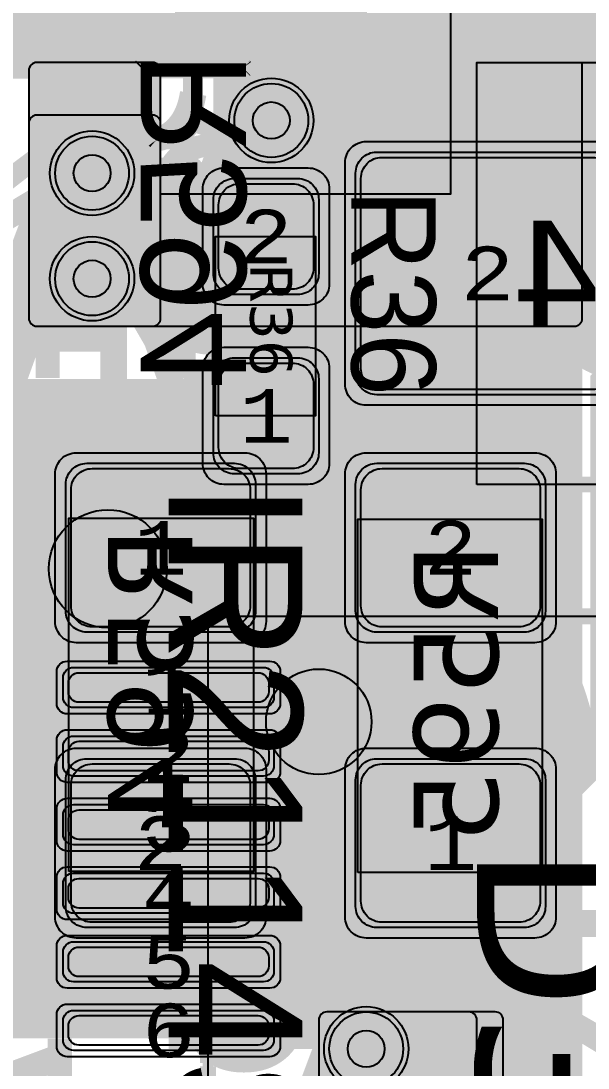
# Model space of a CAD drawing. Extents: x -28 to 199, y -61 to 255.
# Drawn here: x 52.42 to 57.8, y 121.22 to 131.14 of the extents above; entities that cross this region are included whole.
import ezdxf
from ezdxf.enums import TextEntityAlignment as Align

# ---------------------------------------------------------------- set-up
doc = ezdxf.new("R2010")
doc.units = 0
doc.header["$MEASUREMENT"] = 0
for name, color, linetype in [('ASSEMBLY_OUTLINES_BTM', 191, 'CONTINUOUS'), ('ASSEMBLY_OUTLINES_TOP', 102, 'CONTINUOUS'), ('ASSEMBLY_PART_NUMBERS_BTM', 191, 'CONTINUOUS'), ('ASSEMBLY_PART_NUMBERS_TOP', 102, 'CONTINUOUS'), ('ASSEMBLY_REF_DES_BTM', 191, 'CONTINUOUS'), ('ASSEMBLY_REF_DES_TOP', 102, 'CONTINUOUS'), ('DRILL_DRAWING', 21, 'CONTINUOUS'), ('GENERATED_SILKSCREEN_BTM', 255, 'CONTINUOUS'), ('GENERATED_SILKSCREEN_TOP', 140, 'CONTINUOUS'), ('PART_PADS_SMD_BTM', 10, 'CONTINUOUS'), ('PART_PADS_SMD_TOP', 150, 'CONTINUOUS'), ('PIN_NUMBERS_BTM', 8, 'CONTINUOUS'), ('PIN_NUMBERS_TOP', 8, 'CONTINUOUS'), ('PLACEMENT_OUTLINES_BTM', 222, 'CONTINUOUS'), ('PLACEMENT_OUTLINES_TOP', 130, 'CONTINUOUS'), ('PLANE_DATA_LAYER_2', 230, 'CONTINUOUS'), ('PLANE_DATA_LAYER_3', 81, 'CONTINUOUS'), ('PLANE_DATA_LAYER_BOTTOM', 10, 'CONTINUOUS'), ('PLANE_DATA_LAYER_TOP', 150, 'CONTINUOUS'), ('PLANE_SHAPES_LAYER_2', 230, 'CONTINUOUS'), ('PLANE_SHAPES_LAYER_3', 81, 'CONTINUOUS'), ('PLANE_SHAPES_LAYER_BOTTOM', 10, 'CONTINUOUS'), ('PLANE_SHAPES_LAYER_TOP', 150, 'CONTINUOUS'), ('SILKSCREEN_OUTLINES_BTM', 211, 'CONTINUOUS'), ('SILKSCREEN_OUTLINES_TOP', 150, 'CONTINUOUS'), ('SILKSCREEN_REF_DES_BTM', 211, 'CONTINUOUS'), ('SILKSCREEN_REF_DES_TOP', 150, 'CONTINUOUS'), ('SOLDERMASK_PADS_BTM', 12, 'CONTINUOUS'), ('SOLDERMASK_PADS_TOP', 180, 'CONTINUOUS'), ('SOLDERPASTE_PADS_BTM', 12, 'CONTINUOUS'), ('SOLDERPASTE_PADS_TOP', 180, 'CONTINUOUS'), ('TRACES_LAYER_2', 230, 'CONTINUOUS'), ('TRACES_LAYER_3', 81, 'CONTINUOUS'), ('TRACES_LAYER_BOTTOM', 10, 'CONTINUOUS'), ('TRACES_LAYER_TOP', 150, 'CONTINUOUS'), ('VIA_HOLES_LAYER_2', 30, 'CONTINUOUS'), ('VIA_HOLES_LAYER_3', 30, 'CONTINUOUS'), ('VIA_HOLES_LAYER_BOTTOM', 30, 'CONTINUOUS'), ('VIA_HOLES_LAYER_TOP', 30, 'CONTINUOUS'), ('VIA_PADS_LAYER_2', 230, 'CONTINUOUS'), ('VIA_PADS_LAYER_3', 81, 'CONTINUOUS'), ('VIA_PADS_LAYER_BOTTOM', 10, 'CONTINUOUS'), ('VIA_PADS_LAYER_TOP', 150, 'CONTINUOUS')]:
    doc.layers.add(name, color=color, linetype=linetype)
doc.styles.add('COURIER_NEW', font='COUR.TTF')
doc.styles.add('VERDANA', font='verdana.TTF')
doc.styles.add('VERIBEST_GERBER_0', font='txt')

msp = doc.modelspace()

# ---------------------------------------------------------------- hatches: boundary and pattern name
at = {"layer": 'ASSEMBLY_OUTLINES_TOP'}
h = msp.add_hatch(color=256, dxfattribs=at)
edge = h.paths.add_edge_path()
edge.add_arc((55.25, 124.5), 0.5, 0, 360)
at = {"layer": 'GENERATED_SILKSCREEN_TOP'}
h = msp.add_hatch(color=256, dxfattribs=at)
edge = h.paths.add_edge_path()
edge.add_arc((53.25, 125.95), 0.56, 0, 360)
at = {"layer": 'PLANE_DATA_LAYER_2'}
msp.add_hatch(color=256, dxfattribs=at).paths.add_polyline_path([(53.75, 130.1738, 0.414213562373095), (53.6738, 130.25), (52.5762, 130.25, 0.414213562373095), (52.5, 130.1738), (52.5, 128.3262, 0.414213562373095), (52.5762, 128.25), (53.6738, 128.25, 0.414213562373095), (53.75, 128.3262)], flags=0)
at = {"layer": 'PLANE_DATA_LAYER_3'}
msp.add_hatch(color=256, dxfattribs=at).paths.add_polyline_path([(90.5, 131.9238, 0.414213562373095), (90.4238, 132), (89.151608, 132, 0.2077197287406241), (89.095935, 131.975828, -0.4341762244007766), (86.904065, 131.975828, 0.2077197287406241), (86.848392, 132), (75.822191, 132, 0.3837468396798666), (75.746412, 131.931796, -0.9000420624188533), (74.453588, 131.931796, 0.3837468396798666), (74.377809, 132), (65.171893, 132, 0.381510988498814), (65.096178, 131.932387, -0.8929967167370192), (63.903822, 131.932387, 0.381510988498811), (63.828107, 132), (63.171893, 132, 0.381510988498811), (63.096178, 131.932387, -0.8929967167370199), (61.903822, 131.932387, 0.381510988498811), (61.828107, 132), (56.5762, 132, 0.414213562373095), (56.5, 131.9238), (56.5, 129.500008, -0.414213562373095), (56.499992, 129.5), (53.750008, 129.5, -0.414213562373095), (53.75, 129.500008), (53.75, 130.6738, 0.414213562373095), (53.6738, 130.75), (52.5762, 130.75, 0.414213562373095), (52.5, 130.6738), (52.5, 128.3262, 0.414213562373095), (52.5762, 128.25), (57.6738, 128.25, 0.414213562373095), (57.75, 128.3262), (57.75, 130.749992, -0.414213562373095), (57.750008, 130.75), (71.78485, 130.75, 0.3639327407852699), (71.859891, 130.812958, -0.8389789206874099), (73.140109, 130.812958, 0.3639327407852698), (73.21515, 130.75), (89.249992, 130.75, -0.414213562373095), (89.25, 130.749992), (89.25, 127.5762, 0.414213562373095), (89.3262, 127.5), (90.4238, 127.5, 0.414213562373095), (90.5, 127.5762)], flags=0)
at = {"layer": 'PLANE_DATA_LAYER_BOTTOM'}
for points in [[(53.75, 130.1738, 0.414213562373095), (53.6738, 130.25), (52.5762, 130.25, 0.414213562373095), (52.5, 130.1738), (52.5, 128.3262, 0.414213562373095), (52.5762, 128.25), (53.6738, 128.25, 0.414213562373095), (53.75, 128.3262)], [(56.75, 121.6738, 0.414213562373095), (56.6738, 121.75), (55.3262, 121.75, 0.414213562373095), (55.25, 121.6738), (55.25, 120.3262, 0.414213562373095), (55.3262, 120.25), (56.6738, 120.25, 0.414213562373095), (56.75, 120.3262)]]:
    msp.add_hatch(color=256, dxfattribs=at).paths.add_polyline_path(points, flags=0)
at = {"layer": 'PLANE_DATA_LAYER_TOP'}
for points in [[(53.75, 130.1738, 0.414213562373095), (53.6738, 130.25), (52.5762, 130.25, 0.414213562373095), (52.5, 130.1738), (52.5, 128.3262, 0.414213562373095), (52.5762, 128.25), (53.6738, 128.25, 0.414213562373095), (53.75, 128.3262)], [(57, 121.6738, 0.414213562373095), (56.9238, 121.75), (55.3262, 121.75, 0.414213562373095), (55.25, 121.6738), (55.25, 120.3262, 0.414213562373095), (55.3262, 120.25), (56.9238, 120.25, 0.414213562373095), (57, 120.3262)]]:
    msp.add_hatch(color=256, dxfattribs=at).paths.add_polyline_path(points, flags=0)
at = {"layer": 'PLANE_SHAPES_LAYER_2'}
h = msp.add_hatch(color=256, dxfattribs=at)
h.paths.add_polyline_path([(169.5, 129.25), (149.5, 129.25), (142.25, 122), (142.25, 90.5), (147.5, 90.5), (147.5, 80), (154, 80), (154, 69.25), (131.75, 69.25), (131.75, 73.25), (121.25, 73.25), (121.25, 81), (110.5, 81), (110.5, 125.75), (106.5, 125.75), (106.5, 128.75), (93.5, 128.75), (93.5, 120.25), (91.75, 120.25), (91.75, 121.5), (80, 121.5), (80, 118.25), (73.25, 118.25), (73.25, 124.5), (67.5, 124.5), (67.5, 128), (57.75, 128), (57.75, 120.25), (55.25, 120.25), (55.25, 121.5), (47.5, 121.5), (47.5, 119), (35, 119), (35, 134.75), (32.75, 134.75), (32.75, 159.75), (29.25, 159.75), (29.25, 175.25), (22.5, 175.25), (22.5, 195.25), (17.25, 195.25), (17.25, 198), (22.5, 198), (22.5, 216.5), (40.25, 216.5), (40.25, 235.5), (54.5, 235.5), (54.5, 254), (87.25, 254), (87.25, 236.25), (86.25, 236.25), (86.25, 228.75), (81, 228.75), (81, 218.75), (95.25, 218.75), (95.25, 194.5), (87, 194.5), (87, 172), (131.1, 172), (131.1, 208.75), (115.5, 208.75), (115.5, 213.75), (106.75, 213.75), (106.75, 218.75), (110.25, 222.25), (110.25, 226.25), (142.5, 226.25), (142.5, 221.5), (160.5, 221.5), (160.5, 240.75), (169.5, 240.75)])
h.paths.add_polyline_path([(35.5, 149.5), (41.75, 149.5), (41.75, 152), (39.25, 152), (39.25, 154), (37.75, 154), (37.75, 152), (35.5, 152)], flags=16)
h.paths.add_polyline_path([(37.5, 125.75), (37.5, 128.75), (42.75, 128.75), (42.75, 125.75)], flags=16)
h.paths.add_polyline_path([(52, 127.75), (52, 130.75), (54.25, 130.75), (54.25, 127.75)], flags=16)
h.paths.add_polyline_path([(50.75, 219.5), (50.75, 226.5), (71.75, 226.5), (71.75, 219.5)], flags=16)
h.paths.add_polyline_path([(66.5, 150.75), (66.5, 177.5), (72.25, 177.5), (72.25, 150.75)], flags=16)
h.paths.add_polyline_path([(47.25, 185.25), (73, 185.25), (73, 188.25), (70.25, 188.25), (70.25, 191), (47.25, 191)], flags=16)
h.paths.add_polyline_path([(84.5, 208), (84.5, 212.75), (85, 212.75), (85, 208)], flags=16)
h.paths.add_polyline_path([(61.5, 137.25), (87.75, 137.25), (87.75, 140.5), (84.75, 140.5), (84.75, 143), (61.5, 143)], flags=16)
h.paths.add_polyline_path([(88.75, 127), (88.75, 130), (91, 130), (91, 127)], flags=16)
h.paths.add_polyline_path([(85.5, 130.25), (85.5, 132.5), (91, 132.5), (91, 130.25)], flags=16)
h.paths.add_polyline_path([(108.75, 142.25), (135.75, 142.25), (135.75, 145.75), (132.25, 145.75), (132.25, 149), (108.75, 149)], flags=16)
h.paths.add_polyline_path([(114.25, 126.75), (140.75, 126.75), (140.75, 129.75), (137.25, 129.75), (137.25, 133), (114.25, 133)], flags=16)
h.paths.add_polyline_path([(155.25, 180.25), (166.25, 180.25), (166.25, 186.25), (152.25, 186.25), (152.25, 183), (155.25, 183)], flags=16)
at = {"layer": 'PLANE_SHAPES_LAYER_3'}
h = msp.add_hatch(color=256, dxfattribs=at)
h.paths.add_polyline_path([(169.5, 129.25), (149.5, 129.25), (142.25, 122), (142.25, 90.5), (147.5, 90.5), (147.5, 80), (154, 80), (154, 69.25), (131.75, 69.25), (131.75, 73.25), (121.25, 73.25), (121.25, 81), (110.5, 81), (110.5, 125.75), (106.5, 125.75), (106.5, 128.75), (93.5, 128.75), (93.5, 120.25), (91.75, 120.25), (91.75, 121.5), (80, 121.5), (80, 118.25), (73.25, 118.25), (73.25, 124.5), (67.5, 124.5), (67.5, 127.75), (58.25, 127.75), (58.25, 130.25), (88.75, 130.25), (88.75, 127), (91, 127), (91, 132.5), (55, 132.5), (55, 131.25), (52, 131.25), (52, 127.75), (55, 127.75), (55, 127.25), (57.75, 127.25), (57.75, 120.25), (55.25, 120.25), (55.25, 121.5), (47.5, 121.5), (47.5, 119), (35, 119), (35, 134.75), (32.75, 134.75), (32.75, 159.75), (29.25, 159.75), (29.25, 175.25), (22.5, 175.25), (22.5, 195.25), (17.25, 195.25), (17.25, 198), (22.5, 198), (22.5, 216.5), (40.25, 216.5), (40.25, 235.5), (54.5, 235.5), (54.5, 254), (87.25, 254), (87.25, 236.25), (86.25, 236.25), (86.25, 228.75), (81, 228.75), (81, 218.75), (95.25, 218.75), (95.25, 194.5), (87, 194.5), (87, 172), (131.1, 172), (131.1, 208.75), (115.5, 208.75), (115.5, 213.75), (106.75, 213.75), (106.75, 218.75), (110.25, 222.25), (110.25, 226.25), (142.5, 226.25), (142.5, 221.5), (160.5, 221.5), (160.5, 240.75), (169.5, 240.75)])
h.paths.add_polyline_path([(35.5, 149.5), (41.75, 149.5), (41.75, 152), (39.25, 152), (39.25, 154), (37.75, 154), (37.75, 152), (35.5, 152)], flags=16)
h.paths.add_polyline_path([(37.5, 125.75), (37.5, 128.75), (42.75, 128.75), (42.75, 125.75)], flags=16)
h.paths.add_polyline_path([(50.75, 219.5), (50.75, 226.5), (71.75, 226.5), (71.75, 219.5)], flags=16)
h.paths.add_polyline_path([(66.5, 150.75), (66.5, 177.5), (72.25, 177.5), (72.25, 150.75)], flags=16)
h.paths.add_polyline_path([(47.25, 185.25), (73, 185.25), (73, 188.25), (70.25, 188.25), (70.25, 191), (47.25, 191)], flags=16)
h.paths.add_polyline_path([(84.5, 208), (84.5, 212.75), (85, 212.75), (85, 208)], flags=16)
h.paths.add_polyline_path([(61.5, 137.25), (87.75, 137.25), (87.75, 140.5), (84.75, 140.5), (84.75, 143), (61.5, 143)], flags=16)
h.paths.add_polyline_path([(108.75, 142.25), (135.75, 142.25), (135.75, 145.75), (132.25, 145.75), (132.25, 149), (108.75, 149)], flags=16)
h.paths.add_polyline_path([(114.25, 126.75), (140.75, 126.75), (140.75, 129.75), (137.25, 129.75), (137.25, 133), (114.25, 133)], flags=16)
h.paths.add_polyline_path([(155.25, 180.25), (166.25, 180.25), (166.25, 186.25), (152.25, 186.25), (152.25, 183), (155.25, 183)], flags=16)
at = {"layer": 'SILKSCREEN_OUTLINES_TOP'}
h = msp.add_hatch(color=256, dxfattribs=at)
edge = h.paths.add_edge_path()
edge.add_arc((53.25, 125.95), 0.56, 0, 360)
at = {"layer": 'VIA_HOLES_LAYER_2'}
h = msp.add_hatch(color=256, dxfattribs=at)
edge = h.paths.add_edge_path()
edge.add_arc((54.8, 130.2), 0.175, 0, 360)
h = msp.add_hatch(color=256, dxfattribs=at)
edge = h.paths.add_edge_path()
edge.add_arc((53.1, 129.7), 0.175, 0, 360)
h = msp.add_hatch(color=256, dxfattribs=at)
edge = h.paths.add_edge_path()
edge.add_arc((53.1, 128.7), 0.175, 0, 360)
h = msp.add_hatch(color=256, dxfattribs=at)
edge = h.paths.add_edge_path()
edge.add_arc((55.7, 121.4), 0.175, 0, 360)
at = {"layer": 'VIA_HOLES_LAYER_3'}
h = msp.add_hatch(color=256, dxfattribs=at)
edge = h.paths.add_edge_path()
edge.add_arc((54.8, 130.2), 0.175, 0, 360)
h = msp.add_hatch(color=256, dxfattribs=at)
edge = h.paths.add_edge_path()
edge.add_arc((53.1, 129.7), 0.175, 0, 360)
h = msp.add_hatch(color=256, dxfattribs=at)
edge = h.paths.add_edge_path()
edge.add_arc((53.1, 128.7), 0.175, 0, 360)
h = msp.add_hatch(color=256, dxfattribs=at)
edge = h.paths.add_edge_path()
edge.add_arc((55.7, 121.4), 0.175, 0, 360)
at = {"layer": 'VIA_HOLES_LAYER_BOTTOM'}
h = msp.add_hatch(color=256, dxfattribs=at)
edge = h.paths.add_edge_path()
edge.add_arc((54.8, 130.2), 0.175, 0, 360)
h = msp.add_hatch(color=256, dxfattribs=at)
edge = h.paths.add_edge_path()
edge.add_arc((53.1, 129.7), 0.175, 0, 360)
h = msp.add_hatch(color=256, dxfattribs=at)
edge = h.paths.add_edge_path()
edge.add_arc((53.1, 128.7), 0.175, 0, 360)
h = msp.add_hatch(color=256, dxfattribs=at)
edge = h.paths.add_edge_path()
edge.add_arc((55.7, 121.4), 0.175, 0, 360)
at = {"layer": 'VIA_HOLES_LAYER_TOP'}
h = msp.add_hatch(color=256, dxfattribs=at)
edge = h.paths.add_edge_path()
edge.add_arc((54.8, 130.2), 0.175, 0, 360)
h = msp.add_hatch(color=256, dxfattribs=at)
edge = h.paths.add_edge_path()
edge.add_arc((53.1, 129.7), 0.175, 0, 360)
h = msp.add_hatch(color=256, dxfattribs=at)
edge = h.paths.add_edge_path()
edge.add_arc((53.1, 128.7), 0.175, 0, 360)
h = msp.add_hatch(color=256, dxfattribs=at)
edge = h.paths.add_edge_path()
edge.add_arc((55.7, 121.4), 0.175, 0, 360)

# ---------------------------------------------------------------- linework, layer by layer
at = {"layer": 'ASSEMBLY_OUTLINES_BTM', "const_width": 0.1}
msp.add_lwpolyline([(56.75, 126.75), (56.75, 130.75), (61.25, 130.75), (61.25, 126.75)], close=True, dxfattribs=at)
at = {"layer": 'ASSEMBLY_OUTLINES_BTM'}
for points in [[(52.88, 123.08), (52.88, 126.43), (54.63, 126.43), (54.63, 123.08)], [(55.62, 123.07), (55.62, 126.42), (57.37, 126.42), (57.37, 123.07)]]:
    msp.add_lwpolyline(points, close=True, dxfattribs=at)
at = {"layer": 'ASSEMBLY_OUTLINES_TOP'}
msp.add_lwpolyline([(54.27, 127.4), (54.27, 129.1), (55.22, 129.1), (55.22, 127.4)], close=True, dxfattribs=at)
at = {"layer": 'ASSEMBLY_OUTLINES_TOP', "const_width": 0.1}
msp.add_lwpolyline([(54.2, 117), (54.2, 125.5), (59.8, 125.5), (59.8, 117)], close=True, dxfattribs=at)
at = {"layer": 'ASSEMBLY_OUTLINES_TOP'}
msp.add_circle((55.25, 124.5), 0.5, dxfattribs=at)
at = {"layer": 'GENERATED_SILKSCREEN_BTM', "const_width": 0.15}
for points in [[(61.250005, 129.975), (61.249995, 129.975), (61.249995, 130.749995), (56.750005, 130.749995), (56.750005, 129.975), (56.749995, 129.975), (56.749995, 130.75, -0.4142135624), (56.75, 130.750005), (61.25, 130.750005, -0.4142135624), (61.250005, 130.75), (61.250005, 129.975)], [(54.553005, 130.695999), (54.552005, 130.687999), (54.552005, 130.687998), (54.549005, 130.680998, -0.0970216493), (54.549004, 130.680996), (54.544004, 130.675996, -0.2133768072), (54.544, 130.675995), (54.536001, 130.673995, -0.0990195134), (54.535999, 130.673995), (54.076005, 130.673995), (54.076005, 130.204004), (54.388416, 130.094057, 8.0009e-06), (54.38842, 130.094044), (54.075998, 130.203995, -0.3066784418), (54.075995, 130.204), (54.075995, 130.674, -0.4142135624), (54.076, 130.674005), (54.535999, 130.674005), (54.543996, 130.676004), (54.548996, 130.681004), (54.551995, 130.688002), (54.552995, 130.696), (54.551995, 130.702999), (54.551995, 130.703), (54.548997, 130.708995, -0.0710678127), (54.548996, 130.708996), (54.543996, 130.713996), (54.535999, 130.715995), (53.576001, 130.715995), (53.569004, 130.713996), (53.558004, 130.702996), (53.556005, 130.693999), (53.556005, 130.190001), (53.557005, 130.185003, -0.049388989), (53.557005, 130.185002), (53.558005, 130.182002), (53.560005, 130.177002), (53.697003, 130.007004), (53.700001, 130.005005, -0.1622776596), (53.700004, 130.005004), (53.702003, 130.003005), (53.704998, 130.003005, -0.3624646092), (53.705004, 130.003004), (53.708003, 130.000005), (53.923999, 130.000005), (53.928997, 130.003004, -0.1119910922), (53.928999, 130.003005), (53.933997, 130.004005), (53.935996, 130.007003), (54.062996, 130.167003, -0.3391210225), (54.063002, 130.167005), (54.403417, 130.047202, 8.1932e-06), (54.403422, 130.047189), (54.063001, 130.166994), (53.936004, 130.006997), (53.934004, 130.003998, -0.2052577019), (53.934001, 130.003995), (53.929002, 130.002995), (53.924003, 129.999996, -0.1622776605), (53.924, 129.999995), (53.708002, 129.999995, -0.3624646094), (53.707996, 129.999996), (53.704997, 130.002995), (53.702002, 130.002995, -0.3624646094), (53.701996, 130.002996), (53.699996, 130.004996, -0.0493889889), (53.699996, 130.004997), (53.696997, 130.006996, -0.0710678129), (53.696996, 130.006997), (53.559997, 130.176995, -0.1845275523), (53.559995, 130.176998), (53.557995, 130.181998), (53.556995, 130.184998), (53.556995, 130.184999), (53.555995, 130.189999), (53.555995, 130.694001), (53.557995, 130.703001, -0.1667818976), (53.557996, 130.703004), (53.568996, 130.714004, -0.2133768072), (53.569, 130.714005), (53.575999, 130.716005, -0.0990195136), (53.576001, 130.716005), (54.535999, 130.716005, -0.0990195139), (54.536001, 130.716005), (54.544, 130.714005, -0.2133768072), (54.544004, 130.714004), (54.549004, 130.709004, -0.2133768062), (54.549005, 130.709), (54.552003, 130.703004, -0.1845275523), (54.552005, 130.703001), (54.553005, 130.696001), (54.553005, 130.695999)], [(61.250005, 126.75, -0.4142135624), (61.25, 126.749995), (57.475, 126.749995), (57.475, 126.750005), (61.249995, 126.750005), (61.249995, 127.525), (61.250005, 127.525), (61.250005, 126.75)], [(52.880005, 124.166164, 1.1642e-05), (52.879995, 124.166156), (52.879995, 125.333844, 1.1642e-05), (52.880005, 125.333836), (52.880005, 124.166164)], [(54.630005, 124.157902, 1.22306e-05), (54.629995, 124.157911), (54.629995, 125.342089, 1.22306e-05), (54.630005, 125.342098), (54.630005, 124.157902)], [(55.620005, 124.157911, 1.22306e-05), (55.619995, 124.157902), (55.619995, 125.342098, 1.22306e-05), (55.620005, 125.342089), (55.620005, 124.157911)], [(57.370005, 124.166156, 1.1642e-05), (57.369995, 124.166164), (57.369995, 125.333836, 1.1642e-05), (57.370005, 125.333844), (57.370005, 124.166156)]]:
    msp.add_lwpolyline(points, format="xyb", dxfattribs=at)
for points in [[(53.597, 130.674), (53.597, 130.195), (53.723, 130.04), (53.909, 130.04), (54.036, 130.195), (54.036, 130.674), (53.597, 130.674)], [(53.9, 129.582), (53.901, 129.586), (53.902, 129.589), (53.904, 129.593), (54.014, 129.729), (53.597, 129.729), (53.597, 129.076), (53.595, 129.069), (53.591, 129.063), (53.584, 129.06), (53.577, 129.059), (53.569, 129.06), (53.562, 129.063), (53.558, 129.069), (53.556, 129.076), (53.556, 129.751), (53.558, 129.758), (53.563, 129.763), (53.569, 129.769), (53.576, 129.771), (54.057, 129.771), (54.064, 129.77), (54.069, 129.767), (54.072, 129.763), (54.074, 129.756), (54.076, 129.751), (54.077, 129.747), (54.076, 129.742), (54.073, 129.738), (53.94, 129.575), (53.94, 129.252), (54.067, 129.096), (54.389, 129.096), (54.514, 129.252), (54.514, 129.575), (54.382, 129.738), (54.379, 129.745), (54.379, 129.751), (54.383, 129.757), (54.388, 129.763), (54.395, 129.767), (54.402, 129.768), (54.406, 129.768), (54.409, 129.767), (54.414, 129.762), (54.552, 129.593), (54.554, 129.59), (54.554, 129.586), (54.556, 129.582), (54.556, 129.245), (54.556, 129.242), (54.555, 129.241), (54.555, 129.24), (54.554, 129.238), (54.554, 129.236), (54.552, 129.232), (54.414, 129.063), (54.411, 129.06), (54.409, 129.059), (54.403, 129.057), (54.399, 129.056), (54.057, 129.056), (54.053, 129.057), (54.047, 129.059), (54.045, 129.059), (54.044, 129.06), (54.042, 129.062), (54.04, 129.063), (53.904, 129.232), (53.902, 129.237), (53.901, 129.24), (53.9, 129.245), (53.9, 129.582)], [(54.552, 128.648), (54.415, 128.816), (54.41, 128.821), (54.404, 128.822), (54.397, 128.821), (54.39, 128.817), (54.385, 128.813), (54.381, 128.806), (54.38, 128.8), (54.382, 128.793), (54.515, 128.63), (54.515, 128.307), (54.389, 128.151), (54.03, 128.151), (54.14, 128.287), (54.142, 128.291), (54.143, 128.292), (54.144, 128.295), (54.144, 128.299), (54.144, 128.636), (54.144, 128.64), (54.142, 128.646), (54.14, 128.648), (54.004, 128.816), (54.003, 128.818), (54.001, 128.82), (53.998, 128.822), (53.991, 128.824), (53.987, 128.825), (53.713, 128.825), (53.708, 128.824), (53.704, 128.822), (53.701, 128.82), (53.7, 128.818), (53.697, 128.816), (53.56, 128.648), (53.559, 128.644), (53.558, 128.641), (53.557, 128.64), (53.556, 128.636), (53.556, 128.299), (53.557, 128.295), (53.557, 128.294), (53.558, 128.293), (53.559, 128.29), (53.56, 128.286), (53.697, 128.118), (53.702, 128.115), (53.706, 128.114), (53.709, 128.112), (53.713, 128.111), (54.399, 128.111), (54.402, 128.112), (54.409, 128.114), (54.411, 128.115), (54.415, 128.118), (54.552, 128.286), (54.554, 128.291), (54.555, 128.292), (54.555, 128.294), (54.556, 128.296), (54.556, 128.297), (54.556, 128.299), (54.556, 128.636), (54.555, 128.64), (54.554, 128.644), (54.552, 128.648)], [(53.723, 128.784), (53.977, 128.784), (54.104, 128.63), (54.104, 128.307), (53.977, 128.151), (53.723, 128.151), (53.597, 128.307), (53.597, 128.63), (53.723, 128.784)], [(54.536, 127.273), (54.544, 127.272), (54.549, 127.267), (54.552, 127.26), (54.553, 127.253), (54.552, 127.246), (54.549, 127.24), (54.544, 127.235), (54.536, 127.233), (54.233, 127.233), (54.233, 127.186), (54.231, 127.179), (54.227, 127.173), (54.22, 127.17), (54.213, 127.169), (54.205, 127.17), (54.198, 127.173), (54.193, 127.179), (54.192, 127.186), (54.192, 127.233), (53.604, 127.233), (53.599, 127.234), (53.595, 127.236), (53.591, 127.241), (53.588, 127.246), (53.586, 127.252), (53.585, 127.258), (53.586, 127.263), (53.59, 127.268), (54.197, 127.875), (54.203, 127.879), (54.209, 127.881), (54.215, 127.88), (54.222, 127.876), (54.227, 127.874), (54.23, 127.87), (54.232, 127.866), (54.233, 127.861), (54.233, 127.273), (54.536, 127.273)], [(54.192, 127.811), (53.655, 127.273), (54.192, 127.273), (54.192, 127.811)]]:
    msp.add_lwpolyline(points, dxfattribs=at)
msp.add_lwpolyline([(56.749995, 127.025), (56.749995, 127.525), (56.750005, 127.525), (56.750005, 127.025)], close=True, dxfattribs=at)
at = {"layer": 'GENERATED_SILKSCREEN_TOP', "const_width": 0.15}
for points in [[(56.0592, 128.8752), (56.0608, 128.8728), (56.0648, 128.872), (56.0688, 128.8696), (56.0728, 128.8696), (56.2376, 128.8696), (56.2416, 128.8696), (56.244, 128.872), (56.2464, 128.872), (56.2472, 128.8728), (56.248, 128.8736), (56.2504, 128.8752), (56.36, 129.0112), (56.3616, 129.0152), (56.3624, 129.0176), (56.3632, 129.0216), (56.3632, 129.4248), (56.3616, 129.432), (56.3576, 129.436), (56.3536, 129.4408), (56.3472, 129.4424), (55.5792, 129.4424), (55.5728, 129.4408), (55.5688, 129.4368), (55.5664, 129.432), (55.5656, 129.4264), (55.5664, 129.42), (55.5688, 129.4144), (55.5728, 129.4104), (55.5792, 129.4088), (55.9472, 129.4088), (55.9472, 129.0328), (55.5744, 128.9016), (55.5688, 128.8984), (55.5656, 128.8928), (55.5648, 128.8864), (55.5664, 128.8816), (55.5696, 128.8768), (55.5736, 128.8728), (55.5784, 128.8704), (55.5848, 128.872), (55.9576, 129.0032), (56.0592, 128.8752)], [(56.3304, 129.4088), (56.3304, 129.0256), (56.2296, 128.9016), (56.0808, 128.9016), (55.9792, 129.0256), (55.9792, 129.4088), (56.3304, 129.4088)], [(55.5664, 128.544), (55.676, 128.6792), (55.68, 128.6832), (55.6824, 128.684), (55.6848, 128.684), (55.6904, 128.6832), (55.696, 128.68), (55.7008, 128.676), (55.7032, 128.6712), (55.704, 128.6656), (55.7024, 128.66), (55.596, 128.5296), (55.596, 128.2712), (55.6968, 128.1464), (55.8456, 128.1464), (55.9472, 128.2696), (55.9472, 128.4024), (55.9488, 128.4088), (55.952, 128.4128), (55.9576, 128.4152), (55.9632, 128.416), (55.9688, 128.4152), (55.9744, 128.4128), (55.9776, 128.4088), (55.9792, 128.4024), (55.9792, 128.2696), (56.0808, 128.1464), (56.2296, 128.1464), (56.3304, 128.2712), (56.3304, 128.5296), (56.224, 128.66), (56.2224, 128.6656), (56.2232, 128.6712), (56.2256, 128.676), (56.2304, 128.68), (56.236, 128.6832), (56.2416, 128.684), (56.244, 128.684), (56.2464, 128.6832), (56.2504, 128.6792), (56.36, 128.544), (56.3608, 128.5416), (56.3616, 128.5392), (56.3624, 128.5384), (56.3632, 128.5352), (56.3632, 128.2656), (56.3624, 128.2616), (56.3616, 128.26), (56.3608, 128.2576), (56.36, 128.2552), (56.2504, 128.12), (56.2472, 128.1176), (56.2432, 128.1168), (56.2408, 128.1152), (56.2376, 128.1144), (56.0728, 128.1144), (56.0704, 128.1152), (56.0648, 128.1168), (56.0616, 128.1176), (56.0592, 128.12), (55.9632, 128.2376), (55.8672, 128.12), (55.8656, 128.1192), (55.864, 128.1176), (55.8632, 128.1168), (55.8616, 128.1168), (55.856, 128.1152), (55.8536, 128.1144), (55.6888, 128.1144), (55.6848, 128.1152), (55.6816, 128.1168), (55.6784, 128.1176), (55.676, 128.12), (55.5664, 128.2552), (55.5648, 128.2584), (55.564, 128.2592), (55.564, 128.2616), (55.564, 128.2624), (55.5632, 128.2632), (55.5632, 128.2656), (55.5632, 128.5352), (55.564, 128.5384), (55.5648, 128.5416), (55.5664, 128.544)], [(56.36, 127.4984), (56.2504, 127.364), (56.2464, 127.36), (56.24, 127.3592), (56.236, 127.36), (56.232, 127.3616), (56.228, 127.364), (56.2248, 127.368), (56.2224, 127.372), (56.2216, 127.376), (56.2216, 127.38), (56.224, 127.3832), (56.3304, 127.5144), (56.3304, 127.7736), (56.2296, 127.8968), (55.9424, 127.8968), (56.0312, 127.788), (56.032, 127.7848), (56.0328, 127.7832), (56.0328, 127.7824), (56.0336, 127.7824), (56.0344, 127.7784), (56.0344, 127.5088), (56.0336, 127.5056), (56.0328, 127.5048), (56.0328, 127.504), (56.032, 127.5016), (56.0312, 127.4984), (55.9224, 127.364), (55.9208, 127.3632), (55.9192, 127.3616), (55.9184, 127.3608), (55.9168, 127.3608), (55.9112, 127.3592), (55.9088, 127.3584), (55.6888, 127.3584), (55.6848, 127.3592), (55.6816, 127.3608), (55.6784, 127.3616), (55.676, 127.364), (55.5664, 127.4984), (55.5648, 127.5024), (55.564, 127.5032), (55.564, 127.5048), (55.564, 127.5064), (55.5632, 127.5072), (55.5632, 127.5088), (55.5632, 127.7784), (55.564, 127.7816), (55.5648, 127.7848), (55.5664, 127.788), (55.676, 127.9224), (55.6776, 127.924), (55.6784, 127.9256), (55.6808, 127.9272), (55.6864, 127.9288), (55.6888, 127.9296), (56.2376, 127.9296), (56.2416, 127.9288), (56.2448, 127.9272), (56.2472, 127.9256), (56.248, 127.924), (56.2504, 127.9224), (56.36, 127.788), (56.3608, 127.7848), (56.3616, 127.7824), (56.3624, 127.7816), (56.3632, 127.7784), (56.3632, 127.5088), (56.3624, 127.5056), (56.3624, 127.5048), (56.3616, 127.504), (56.3608, 127.5016), (56.36, 127.4984)], [(55.9008, 127.8968), (55.6968, 127.8968), (55.596, 127.7736), (55.596, 127.5152), (55.6968, 127.3904), (55.9008, 127.3904), (56.0024, 127.5152), (56.0024, 127.7736), (55.9008, 127.8968)]]:
    msp.add_lwpolyline(points, dxfattribs=at)
for points in [[(54.270005, 127.957911, 1.22306e-05), (54.269995, 127.957902), (54.269995, 128.542098, 1.22306e-05), (54.270005, 128.542089), (54.270005, 127.957911)], [(55.220005, 127.966156, 1.1642e-05), (55.219995, 127.966164), (55.219995, 128.533836, 1.1642e-05), (55.220005, 128.533844), (55.220005, 127.966156)], [(59.800005, 125.09), (59.799995, 125.09), (59.799995, 125.499995), (54.200005, 125.499995), (54.200005, 125.09), (54.199995, 125.09), (54.199995, 125.5, -0.4142135624), (54.2, 125.500005), (59.8, 125.500005, -0.4142135624), (59.800005, 125.5), (59.800005, 125.09)]]:
    msp.add_lwpolyline(points, format="xyb", dxfattribs=at)
for points in [[(54.199995, 124.44), (54.199995, 124.56), (54.200005, 124.56), (54.200005, 124.44)], [(54.199995, 123.79), (54.199995, 123.91), (54.200005, 123.91), (54.200005, 123.79)], [(54.199995, 123.14), (54.199995, 123.26), (54.200005, 123.26), (54.200005, 123.14)], [(54.199995, 122.49), (54.199995, 122.61), (54.200005, 122.61), (54.200005, 122.49)], [(54.199995, 121.84), (54.199995, 121.96), (54.200005, 121.96), (54.200005, 121.84)], [(54.199995, 121.19), (54.199995, 121.31), (54.200005, 121.31), (54.200005, 121.19)]]:
    msp.add_lwpolyline(points, close=True, dxfattribs=at)
at = {"layer": 'GENERATED_SILKSCREEN_TOP'}
msp.add_circle((53.25, 125.95), 0.56, dxfattribs=at)
at = {"layer": 'PART_PADS_SMD_BTM'}
for points in [[(58.1, 127.8, -0.4142135624), (57.9, 127.6), (55.8, 127.6, -0.4142135624), (55.6, 127.8), (55.6, 129.7, -0.4142135624), (55.8, 129.9), (57.9, 129.9, -0.4142135624), (58.1, 129.7)], [(54.65, 125.55, -0.4142135624), (54.45, 125.35), (53.05, 125.35, -0.4142135624), (52.85, 125.55), (52.85, 126.75, -0.4142135624), (53.05, 126.95), (54.45, 126.95, -0.4142135624), (54.65, 126.75)], [(55.6, 126.75, -0.4142135624), (55.8, 126.95), (57.2, 126.95, -0.4142135624), (57.4, 126.75), (57.4, 125.55, -0.4142135624), (57.2, 125.35), (55.8, 125.35, -0.4142135624), (55.6, 125.55)], [(54.65, 122.75, -0.4142135624), (54.45, 122.55), (53.05, 122.55, -0.4142135624), (52.85, 122.75), (52.85, 123.95, -0.4142135624), (53.05, 124.15), (54.45, 124.15, -0.4142135624), (54.65, 123.95)], [(55.6, 123.95, -0.4142135624), (55.8, 124.15), (57.2, 124.15, -0.4142135624), (57.4, 123.95), (57.4, 122.75, -0.4142135624), (57.2, 122.55), (55.8, 122.55, -0.4142135624), (55.6, 122.75)]]:
    msp.add_lwpolyline(points, format="xyb", close=True, dxfattribs=at)
at = {"layer": 'PART_PADS_SMD_TOP'}
for points in [[(54.45, 128.55, -0.4142135624), (54.25, 128.75), (54.25, 129.45, -0.4142135624), (54.45, 129.65), (55.05, 129.65, -0.4142135624), (55.25, 129.45), (55.25, 128.75, -0.4142135624), (55.05, 128.55)], [(54.45, 126.85, -0.4142135624), (54.25, 127.05), (54.25, 127.75, -0.4142135624), (54.45, 127.95), (55.05, 127.95, -0.4142135624), (55.25, 127.75), (55.25, 127.05, -0.4142135624), (55.05, 126.85)], [(52.825, 124.915, -0.4142135624), (52.925, 125.015), (54.725, 125.015, -0.4142135624), (54.825, 124.915), (54.825, 124.735, -0.4142135624), (54.725, 124.635), (52.925, 124.635, -0.4142135624), (52.825, 124.735)], [(52.825, 124.265, -0.4142135624), (52.925, 124.365), (54.725, 124.365, -0.4142135624), (54.825, 124.265), (54.825, 124.085, -0.4142135624), (54.725, 123.985), (52.925, 123.985, -0.4142135624), (52.825, 124.085)], [(52.825, 123.615, -0.4142135624), (52.925, 123.715), (54.725, 123.715, -0.4142135624), (54.825, 123.615), (54.825, 123.435, -0.4142135624), (54.725, 123.335), (52.925, 123.335, -0.4142135624), (52.825, 123.435)], [(52.825, 122.965, -0.4142135624), (52.925, 123.065), (54.725, 123.065, -0.4142135624), (54.825, 122.965), (54.825, 122.785, -0.4142135624), (54.725, 122.685), (52.925, 122.685, -0.4142135624), (52.825, 122.785)], [(52.825, 122.315, -0.4142135624), (52.925, 122.415), (54.725, 122.415, -0.4142135624), (54.825, 122.315), (54.825, 122.135, -0.4142135624), (54.725, 122.035), (52.925, 122.035, -0.4142135624), (52.825, 122.135)], [(52.825, 121.665, -0.4142135624), (52.925, 121.765), (54.725, 121.765, -0.4142135624), (54.825, 121.665), (54.825, 121.485, -0.4142135624), (54.725, 121.385), (52.925, 121.385, -0.4142135624), (52.825, 121.485)]]:
    msp.add_lwpolyline(points, format="xyb", close=True, dxfattribs=at)
at = {"layer": 'PLACEMENT_OUTLINES_BTM'}
for points in [[(56.75, 126.75), (56.75, 130.75), (61.25, 130.75), (61.25, 126.75)], [(52.88, 123.08), (52.88, 126.43), (54.63, 126.43), (54.63, 123.08)], [(55.62, 123.07), (55.62, 126.42), (57.37, 126.42), (57.37, 123.07)]]:
    msp.add_lwpolyline(points, close=True, dxfattribs=at)
at = {"layer": 'PLACEMENT_OUTLINES_TOP'}
for points in [[(54.27, 127.4), (54.27, 129.1), (55.22, 129.1), (55.22, 127.4)], [(54.2, 117), (54.2, 125.5), (59.8, 125.5), (59.8, 117)]]:
    msp.add_lwpolyline(points, close=True, dxfattribs=at)
at = {"layer": 'PLANE_DATA_LAYER_2'}
msp.add_lwpolyline([(53.75, 130.1738, 0.4142135624), (53.6738, 130.25), (52.5762, 130.25, 0.4142135624), (52.5, 130.1738), (52.5, 128.3262, 0.4142135624), (52.5762, 128.25), (53.6738, 128.25, 0.4142135624), (53.75, 128.3262)], format="xyb", close=True, dxfattribs=at)
at = {"layer": 'PLANE_DATA_LAYER_3'}
msp.add_lwpolyline([(63.096178, 131.932387, -0.8929967167), (61.903822, 131.932387, 0.3815109885), (61.828107, 132), (56.5762, 132, 0.4142135624), (56.5, 131.9238), (56.5, 129.500008, -0.4142135624), (56.499992, 129.5), (53.750008, 129.5, -0.4142135624), (53.75, 129.500008), (53.75, 130.6738, 0.4142135624), (53.6738, 130.75), (52.5762, 130.75, 0.4142135624), (52.5, 130.6738), (52.5, 128.3262, 0.4142135624), (52.5762, 128.25), (57.6738, 128.25, 0.4142135624), (57.75, 128.3262), (57.75, 130.749992, -0.4142135624), (57.750008, 130.75), (71.78485, 130.75, 0.3639327408)], format="xyb", dxfattribs=at)
at = {"layer": 'PLANE_DATA_LAYER_BOTTOM'}
for points in [[(53.75, 130.1738, 0.4142135624), (53.6738, 130.25), (52.5762, 130.25, 0.4142135624), (52.5, 130.1738), (52.5, 128.3262, 0.4142135624), (52.5762, 128.25), (53.6738, 128.25, 0.4142135624), (53.75, 128.3262)], [(56.75, 121.6738, 0.4142135624), (56.6738, 121.75), (55.3262, 121.75, 0.4142135624), (55.25, 121.6738), (55.25, 120.3262, 0.4142135624), (55.3262, 120.25), (56.6738, 120.25, 0.4142135624), (56.75, 120.3262)]]:
    msp.add_lwpolyline(points, format="xyb", close=True, dxfattribs=at)
at = {"layer": 'PLANE_DATA_LAYER_TOP'}
for points in [[(53.75, 130.1738, 0.4142135624), (53.6738, 130.25), (52.5762, 130.25, 0.4142135624), (52.5, 130.1738), (52.5, 128.3262, 0.4142135624), (52.5762, 128.25), (53.6738, 128.25, 0.4142135624), (53.75, 128.3262)], [(57, 121.6738, 0.4142135624), (56.9238, 121.75), (55.3262, 121.75, 0.4142135624), (55.25, 121.6738), (55.25, 120.3262, 0.4142135624), (55.3262, 120.25), (56.9238, 120.25, 0.4142135624), (57, 120.3262)]]:
    msp.add_lwpolyline(points, format="xyb", close=True, dxfattribs=at)
at = {"layer": 'PLANE_SHAPES_LAYER_2'}
msp.add_solid([(52.5, 128.25), (53.75, 128.25), (52.5, 130.25), (53.75, 130.25)], dxfattribs=at)
at = {"layer": 'PLANE_SHAPES_LAYER_3'}
for points in [[(56.5, 130.75), (90.5, 130.75), (56.5, 132), (90.5, 132)], [(52.5, 128.25), (53.75, 128.25), (52.5, 130.75), (53.75, 130.75)], [(56.5, 129.5), (57.75, 129.5), (56.5, 130.75), (57.75, 130.75)], [(53.75, 128.25), (57.75, 128.25), (53.75, 129.5), (57.75, 129.5)]]:
    msp.add_solid(points, dxfattribs=at)
at = {"layer": 'PLANE_SHAPES_LAYER_BOTTOM'}
for points in [[(52.5, 128.25), (53.75, 128.25), (52.5, 130.25), (53.75, 130.25)], [(55.25, 120.25), (56.75, 120.25), (55.25, 121.75), (56.75, 121.75)]]:
    msp.add_solid(points, dxfattribs=at)
at = {"layer": 'PLANE_SHAPES_LAYER_TOP'}
for points in [[(52.5, 128.25), (53.75, 128.25), (52.5, 130.25), (53.75, 130.25)], [(55.25, 120.25), (57, 120.25), (55.25, 121.75), (57, 121.75)]]:
    msp.add_solid(points, dxfattribs=at)
at = {"layer": 'SILKSCREEN_OUTLINES_BTM'}
for points in [[(56.75, 126.75), (56.75, 130.75), (61.25, 130.75), (61.25, 126.75)], [(52.88, 123.08), (52.88, 126.43), (54.63, 126.43), (54.63, 123.08)], [(55.62, 123.07), (55.62, 126.42), (57.37, 126.42), (57.37, 123.07)]]:
    msp.add_lwpolyline(points, close=True, dxfattribs=at)
at = {"layer": 'SILKSCREEN_OUTLINES_TOP'}
for points in [[(54.27, 127.4), (54.27, 129.1), (55.22, 129.1), (55.22, 127.4)], [(54.2, 117), (54.2, 125.5), (59.8, 125.5), (59.8, 117)]]:
    msp.add_lwpolyline(points, close=True, dxfattribs=at)
msp.add_circle((53.25, 125.95), 0.56, dxfattribs=at)
at = {"layer": 'SOLDERMASK_PADS_BTM'}
for points in [[(58.2, 127.7, -0.4142135624), (58, 127.5), (55.7, 127.5, -0.4142135624), (55.5, 127.7), (55.5, 129.8, -0.4142135624), (55.7, 130), (58, 130, -0.4142135624), (58.2, 129.8)], [(54.75, 125.45, -0.4142135624), (54.55, 125.25), (52.95, 125.25, -0.4142135624), (52.75, 125.45), (52.75, 126.85, -0.4142135624), (52.95, 127.05), (54.55, 127.05, -0.4142135624), (54.75, 126.85)], [(55.5, 126.85, -0.4142135624), (55.7, 127.05), (57.3, 127.05, -0.4142135624), (57.5, 126.85), (57.5, 125.45, -0.4142135624), (57.3, 125.25), (55.7, 125.25, -0.4142135624), (55.5, 125.45)], [(54.75, 122.65, -0.4142135624), (54.55, 122.45), (52.95, 122.45, -0.4142135624), (52.75, 122.65), (52.75, 124.05, -0.4142135624), (52.95, 124.25), (54.55, 124.25, -0.4142135624), (54.75, 124.05)], [(55.5, 124.05, -0.4142135624), (55.7, 124.25), (57.3, 124.25, -0.4142135624), (57.5, 124.05), (57.5, 122.65, -0.4142135624), (57.3, 122.45), (55.7, 122.45, -0.4142135624), (55.5, 122.65)]]:
    msp.add_lwpolyline(points, format="xyb", close=True, dxfattribs=at)
at = {"layer": 'SOLDERMASK_PADS_TOP'}
for points in [[(54.35, 128.45, -0.4142135624), (54.15, 128.65), (54.15, 129.55, -0.4142135624), (54.35, 129.75), (55.15, 129.75, -0.4142135624), (55.35, 129.55), (55.35, 128.65, -0.4142135624), (55.15, 128.45)], [(54.35, 126.75, -0.4142135624), (54.15, 126.95), (54.15, 127.85, -0.4142135624), (54.35, 128.05), (55.15, 128.05, -0.4142135624), (55.35, 127.85), (55.35, 126.95, -0.4142135624), (55.15, 126.75)], [(52.765, 124.975, -0.4142135624), (52.865, 125.075), (54.785, 125.075, -0.4142135624), (54.885, 124.975), (54.885, 124.675, -0.4142135624), (54.785, 124.575), (52.865, 124.575, -0.4142135624), (52.765, 124.675)], [(52.765, 124.325, -0.4142135624), (52.865, 124.425), (54.785, 124.425, -0.4142135624), (54.885, 124.325), (54.885, 124.025, -0.4142135624), (54.785, 123.925), (52.865, 123.925, -0.4142135624), (52.765, 124.025)], [(52.765, 123.675, -0.4142135624), (52.865, 123.775), (54.785, 123.775, -0.4142135624), (54.885, 123.675), (54.885, 123.375, -0.4142135624), (54.785, 123.275), (52.865, 123.275, -0.4142135624), (52.765, 123.375)], [(52.765, 123.025, -0.4142135624), (52.865, 123.125), (54.785, 123.125, -0.4142135624), (54.885, 123.025), (54.885, 122.725, -0.4142135624), (54.785, 122.625), (52.865, 122.625, -0.4142135624), (52.765, 122.725)], [(52.765, 122.375, -0.4142135624), (52.865, 122.475), (54.785, 122.475, -0.4142135624), (54.885, 122.375), (54.885, 122.075, -0.4142135624), (54.785, 121.975), (52.865, 121.975, -0.4142135624), (52.765, 122.075)], [(52.765, 121.725, -0.4142135624), (52.865, 121.825), (54.785, 121.825, -0.4142135624), (54.885, 121.725), (54.885, 121.425, -0.4142135624), (54.785, 121.325), (52.865, 121.325, -0.4142135624), (52.765, 121.425)]]:
    msp.add_lwpolyline(points, format="xyb", close=True, dxfattribs=at)
at = {"layer": 'SOLDERPASTE_PADS_BTM'}
for points in [[(58.05, 127.85, -0.4142135624), (57.85, 127.65), (55.85, 127.65, -0.4142135624), (55.65, 127.85), (55.65, 129.65, -0.4142135624), (55.85, 129.85), (57.85, 129.85, -0.4142135624), (58.05, 129.65)], [(54.6, 125.6, -0.4142135624), (54.4, 125.4), (53.1, 125.4, -0.4142135624), (52.9, 125.6), (52.9, 126.7, -0.4142135624), (53.1, 126.9), (54.4, 126.9, -0.4142135624), (54.6, 126.7)], [(55.65, 126.7, -0.4142135624), (55.85, 126.9), (57.15, 126.9, -0.4142135624), (57.35, 126.7), (57.35, 125.6, -0.4142135624), (57.15, 125.4), (55.85, 125.4, -0.4142135624), (55.65, 125.6)], [(54.6, 122.8, -0.4142135624), (54.4, 122.6), (53.1, 122.6, -0.4142135624), (52.9, 122.8), (52.9, 123.9, -0.4142135624), (53.1, 124.1), (54.4, 124.1, -0.4142135624), (54.6, 123.9)], [(55.65, 123.9, -0.4142135624), (55.85, 124.1), (57.15, 124.1, -0.4142135624), (57.35, 123.9), (57.35, 122.8, -0.4142135624), (57.15, 122.6), (55.85, 122.6, -0.4142135624), (55.65, 122.8)]]:
    msp.add_lwpolyline(points, format="xyb", close=True, dxfattribs=at)
at = {"layer": 'SOLDERPASTE_PADS_TOP'}
for points in [[(54.5, 128.6, -0.4142135624), (54.3, 128.8), (54.3, 129.4, -0.4142135624), (54.5, 129.6), (55, 129.6, -0.4142135624), (55.2, 129.4), (55.2, 128.8, -0.4142135624), (55, 128.6)], [(54.5, 126.9, -0.4142135624), (54.3, 127.1), (54.3, 127.7, -0.4142135624), (54.5, 127.9), (55, 127.9, -0.4142135624), (55.2, 127.7), (55.2, 127.1, -0.4142135624), (55, 126.9)], [(52.875, 124.865, -0.4142135624), (52.975, 124.965), (54.675, 124.965, -0.4142135624), (54.775, 124.865), (54.775, 124.785, -0.4142135624), (54.675, 124.685), (52.975, 124.685, -0.4142135624), (52.875, 124.785)], [(52.875, 124.215, -0.4142135624), (52.975, 124.315), (54.675, 124.315, -0.4142135624), (54.775, 124.215), (54.775, 124.135, -0.4142135624), (54.675, 124.035), (52.975, 124.035, -0.4142135624), (52.875, 124.135)], [(52.875, 123.565, -0.4142135624), (52.975, 123.665), (54.675, 123.665, -0.4142135624), (54.775, 123.565), (54.775, 123.485, -0.4142135624), (54.675, 123.385), (52.975, 123.385, -0.4142135624), (52.875, 123.485)], [(52.875, 122.915, -0.4142135624), (52.975, 123.015), (54.675, 123.015, -0.4142135624), (54.775, 122.915), (54.775, 122.835, -0.4142135624), (54.675, 122.735), (52.975, 122.735, -0.4142135624), (52.875, 122.835)], [(52.875, 122.265, -0.4142135624), (52.975, 122.365), (54.675, 122.365, -0.4142135624), (54.775, 122.265), (54.775, 122.185, -0.4142135624), (54.675, 122.085), (52.975, 122.085, -0.4142135624), (52.875, 122.185)], [(52.875, 121.615, -0.4142135624), (52.975, 121.715), (54.675, 121.715, -0.4142135624), (54.775, 121.615), (54.775, 121.535, -0.4142135624), (54.675, 121.435), (52.975, 121.435, -0.4142135624), (52.875, 121.535)]]:
    msp.add_lwpolyline(points, format="xyb", close=True, dxfattribs=at)
at = {"layer": 'TRACES_LAYER_2', "const_width": 0.75}
msp.add_lwpolyline([(53.1, 129.7), (53.1, 141.623959), (53.099998, 141.623961), (53.099998, 141.75335), (53.129, 141.782352), (53.129, 142.717648), (52.467648, 143.379), (51.370593, 143.379), (50.309936, 144.439657), (50.309936, 151.759936), (52.284171, 153.734171), (52.284171, 180.348672), (45.5, 187.132843), (45.5, 195)], dxfattribs=at)
at = {"layer": 'TRACES_LAYER_3', "const_width": 0.5}
msp.add_lwpolyline([(47.5, 134.8), (47.5, 134.123), (48.650605, 132.972395), (52.897124, 132.972395), (54.8, 131.069519), (54.8, 130.2)], dxfattribs=at)
at = {"layer": 'TRACES_LAYER_BOTTOM'}
for points, const_width in [([(55.6, 131.407376), (55.546036, 131.407376), (55.143509, 131.004849), (52.387405, 131.004849), (51.609803, 130.227247), (47.830449, 130.227247), (46.94, 131.117696), (46.94, 132.3)], 0.35), ([(55.6, 131.407376), (56.047277, 130.960099), (65.997009, 130.960099)], 0.35), ([(51.75, 127.85), (51.75, 127.9), (52.55, 128.7), (53.1, 128.7)], 0.5), ([(56.85, 128.75), (56.85, 126.5), (56.5, 126.15)], 0.5), ([(53.75, 126.15), (51.75, 126.15)], 0.5), ([(53.75, 123.35), (56.5, 123.35)], 0.5), ([(56.5, 123.35), (57.070773, 123.35), (57.070773, 122.15), (57.430304, 121.790469), (57.430304, 119.114261), (56.616043, 118.3), (55.8, 118.3)], 0.5)]:
    msp.add_lwpolyline(points, dxfattribs=dict(at, const_width=const_width))
at = {"layer": 'TRACES_LAYER_TOP', "const_width": 0.35}
for points in [[(51.5, 129.949655), (51.5, 130.524995), (51.994971, 131.019966), (70.641969, 131.019966), (72.436935, 129.225), (85.258269, 129.225), (85.800817, 129.767548), (91.252513, 129.767548), (91.5, 129.520061), (91.5, 128.35)], [(54.8, 130.2), (55.475, 130.2), (55.775, 130.5), (70.194822, 130.5), (72.076189, 128.618633), (80.922507, 128.618633), (81.718965, 127.822175), (87.202825, 127.822175), (87.425, 127.6), (88.25, 127.6)], [(54.8, 130.2), (54.8, 130.025), (54.75, 129.975), (54.75, 129.1)], [(53.825, 123.525), (55.445438, 123.525), (56.551406, 124.630968), (56.551406, 128.068505), (58.33047, 129.847569), (67.877431, 129.847569), (68.9, 128.825), (68.9, 128)], [(68.9, 126.5), (68.228768, 127.171232), (68.155042, 127.171232), (66.087921, 129.238353), (58.556879, 129.238353), (57.192893, 127.874367), (57.192893, 124.45602), (55.608839, 122.871966), (53.828034, 122.871966), (53.825, 122.875)], [(53.825, 122.225), (55.912281, 122.225), (58.001748, 124.314467), (58.001748, 127.706483), (58.545265, 128.25), (60.65, 128.25)], [(54.75, 127.4), (54.75, 126.275), (53.825, 125.35), (53.825, 124.825)], [(51.5, 125.9), (51.5, 125.85), (52.5, 124.85), (52.5, 124.175), (53.825, 124.175)], [(53.825, 123.525), (52.275, 123.525), (51.872356, 123.927644), (51.122356, 123.927644), (50.55, 124.5)], [(53.825, 122.875), (51.075, 122.875), (50.55, 123.4)], [(50.55, 122.3), (51.225, 122.3), (51.3, 122.225), (53.825, 122.225)], [(53.825, 121.575), (55.525, 121.575), (55.7, 121.4)]]:
    msp.add_lwpolyline(points, dxfattribs=at)
at = {"layer": 'VIA_HOLES_LAYER_2'}
for centre in [(54.8, 130.2), (53.1, 129.7), (53.1, 128.7), (55.7, 121.4)]:
    msp.add_circle(centre, 0.175, dxfattribs=at)
at = {"layer": 'VIA_HOLES_LAYER_3'}
for centre in [(54.8, 130.2), (53.1, 129.7), (53.1, 128.7), (55.7, 121.4)]:
    msp.add_circle(centre, 0.175, dxfattribs=at)
at = {"layer": 'VIA_HOLES_LAYER_BOTTOM'}
for centre in [(54.8, 130.2), (53.1, 129.7), (53.1, 128.7), (55.7, 121.4)]:
    msp.add_circle(centre, 0.175, dxfattribs=at)
at = {"layer": 'VIA_HOLES_LAYER_TOP'}
for centre in [(54.8, 130.2), (53.1, 129.7), (53.1, 128.7), (55.7, 121.4)]:
    msp.add_circle(centre, 0.175, dxfattribs=at)
at = {"layer": 'VIA_PADS_LAYER_2'}
for centre in [(54.8, 130.2), (53.1, 129.7), (53.1, 128.7), (55.7, 121.4)]:
    msp.add_circle(centre, 0.4, dxfattribs=at)
at = {"layer": 'VIA_PADS_LAYER_3'}
for centre in [(54.8, 130.2), (53.1, 129.7), (53.1, 128.7), (55.7, 121.4)]:
    msp.add_circle(centre, 0.4, dxfattribs=at)
at = {"layer": 'VIA_PADS_LAYER_BOTTOM'}
for centre in [(54.8, 130.2), (53.1, 129.7), (53.1, 128.7), (55.7, 121.4)]:
    msp.add_circle(centre, 0.35, dxfattribs=at)
at = {"layer": 'VIA_PADS_LAYER_TOP'}
for centre in [(54.8, 130.2), (53.1, 129.7), (53.1, 128.7), (55.7, 121.4)]:
    msp.add_circle(centre, 0.35, dxfattribs=at)

# ---------------------------------------------------------------- texts
at = {"layer": 'ASSEMBLY_PART_NUMBERS_BTM', "style": 'VERIBEST_GERBER_0', "text_generation_flag": 2}
for s, p in [('ERJ-3GEY0R00V', (58, 131.96)), ('MURS160-13-F', (59, 126.21))]:
    msp.add_text(s, height=2.032, dxfattribs=at).set_placement(p, align=Align.TOP_LEFT)
for p in [(53.96, 124.75), (56.29, 124.75)]:
    msp.add_text('ERJ-8GEYJ1R0V', height=2.032, rotation=90, dxfattribs=at).set_placement(p, align=Align.TOP_LEFT)
at = {"layer": 'ASSEMBLY_PART_NUMBERS_TOP', "style": 'VERIBEST_GERBER_0'}
for p in [(52.79, 141.25), (57.29, 128.25), (54.04, 126.75)]:
    msp.add_text('ERJ-3GEY0R00V', height=2.032, rotation=270, dxfattribs=at).set_placement(p, align=Align.TOP_LEFT)
for s, p in [('CL10B104KB8SFNC', (48.5, 130.04)), ('SPC02SVJN-RC-3POS', (38.75, 129.79)), ('ERJ-3EKF4701V', (48.5, 128.29)), ('ERJ-3EKF4701V', (48.5, 126.54)), ('ERJ-3EKF4701V', (48.5, 124.79))]:
    msp.add_text(s, height=2.032, dxfattribs=at).set_placement(p, align=Align.TOP_LEFT)
msp.add_text('IR2114SSPBF', height=1.27, rotation=270, dxfattribs=at).set_placement((54.46, 121.25), align=Align.MIDDLE_CENTER)
at = {"layer": 'ASSEMBLY_REF_DES_BTM', "style": 'VERDANA', "text_generation_flag": 2}
msp.add_text('V34', height=1, dxfattribs=at).set_placement((59.75, 129.25), align=Align.TOP_LEFT)
for s, p in [('R594', (53.25, 126.35)), ('R595', (56.15, 126.2))]:
    msp.add_text(s, height=0.8, rotation=90, dxfattribs=at).set_placement(p, align=Align.TOP_LEFT)
at = {"layer": 'ASSEMBLY_REF_DES_TOP', "style": 'VERDANA'}
msp.add_text('R36', height=0.4, rotation=270, dxfattribs=at).set_placement((55, 128.85), align=Align.TOP_LEFT)
msp.add_text('D38', height=1.5, rotation=270, dxfattribs=at).set_placement((57.5, 121.25), align=Align.MIDDLE_CENTER)
at = {"layer": 'DRILL_DRAWING', "style": 'VERIBEST_GERBER_0'}
for p in [(54.8, 130.2), (53.1, 129.7), (53.1, 128.7), (55.7, 121.4), (56.3, 120.6)]:
    msp.add_text('A', height=2, dxfattribs=at).set_placement(p, align=Align.MIDDLE_CENTER)
at = {"layer": 'PIN_NUMBERS_BTM', "style": 'COURIER_NEW'}
for s, p in [('2', (54.75, 129.1)), ('2', (56.85, 128.75)), ('1', (54.75, 127.4)), ('1', (53.75, 126.15)), ('2', (56.5, 126.15)), ('1', (53.825, 124.825)), ('2', (53.825, 124.175)), ('3', (53.825, 123.525)), ('2', (53.75, 123.35)), ('1', (56.5, 123.35)), ('4', (53.825, 122.875)), ('5', (53.825, 122.225)), ('6', (53.825, 121.575))]:
    msp.add_text(s, height=0.508, dxfattribs=at).set_placement(p, align=Align.MIDDLE_CENTER)
at = {"layer": 'PIN_NUMBERS_TOP', "style": 'COURIER_NEW'}
for s, p in [('2', (54.75, 129.1)), ('2', (56.85, 128.75)), ('1', (54.75, 127.4)), ('1', (53.75, 126.15)), ('2', (56.5, 126.15)), ('1', (53.825, 124.825)), ('2', (53.825, 124.175)), ('3', (53.825, 123.525)), ('2', (53.75, 123.35)), ('1', (56.5, 123.35)), ('4', (53.825, 122.875)), ('5', (53.825, 122.225)), ('6', (53.825, 121.575))]:
    msp.add_text(s, height=0.508, dxfattribs=at).set_placement(p, align=Align.MIDDLE_CENTER)
at = {"layer": 'SILKSCREEN_REF_DES_BTM', "style": 'VERIBEST_GERBER_0', "text_generation_flag": 2}
msp.add_text('R594', height=1, rotation=90, dxfattribs=at).set_placement((53.56, 130.85), align=Align.TOP_LEFT)
at = {"layer": 'SILKSCREEN_REF_DES_TOP', "style": 'VERIBEST_GERBER_0'}
msp.add_text('R36', height=0.8, rotation=270, dxfattribs=at).set_placement((56.36, 129.55), align=Align.TOP_LEFT)

doc.saveas('drawing.dxf')
